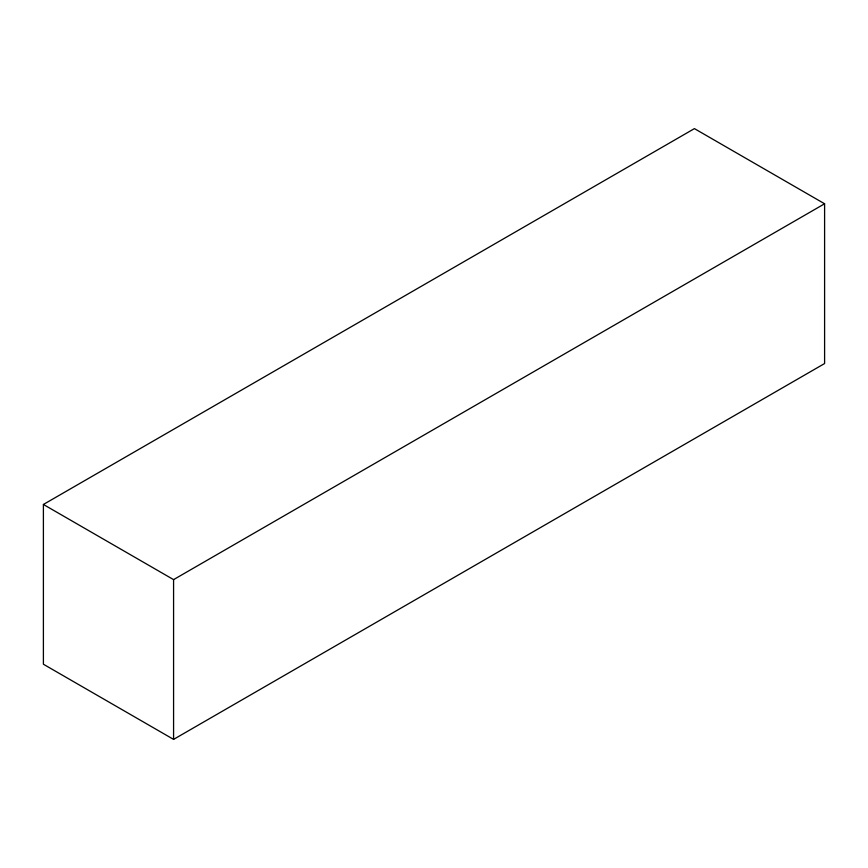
<?xml version="1.0" encoding="UTF-8"?>
<svg xmlns="http://www.w3.org/2000/svg" width="868" height="868" viewBox="0 0 868 868"><rect width="100%" height="100%" fill="white"/><g stroke="black" fill="none" stroke-linecap="round" stroke-linejoin="round"><path stroke-width="1.3" d="M43.4 504.471L694.422 128.616L824.6 203.774L824.6 363.529L173.578 739.384L43.4 664.226L43.4 504.471L173.578 579.629L824.6 203.774M173.578 579.629L173.578 739.384"/></g></svg>
